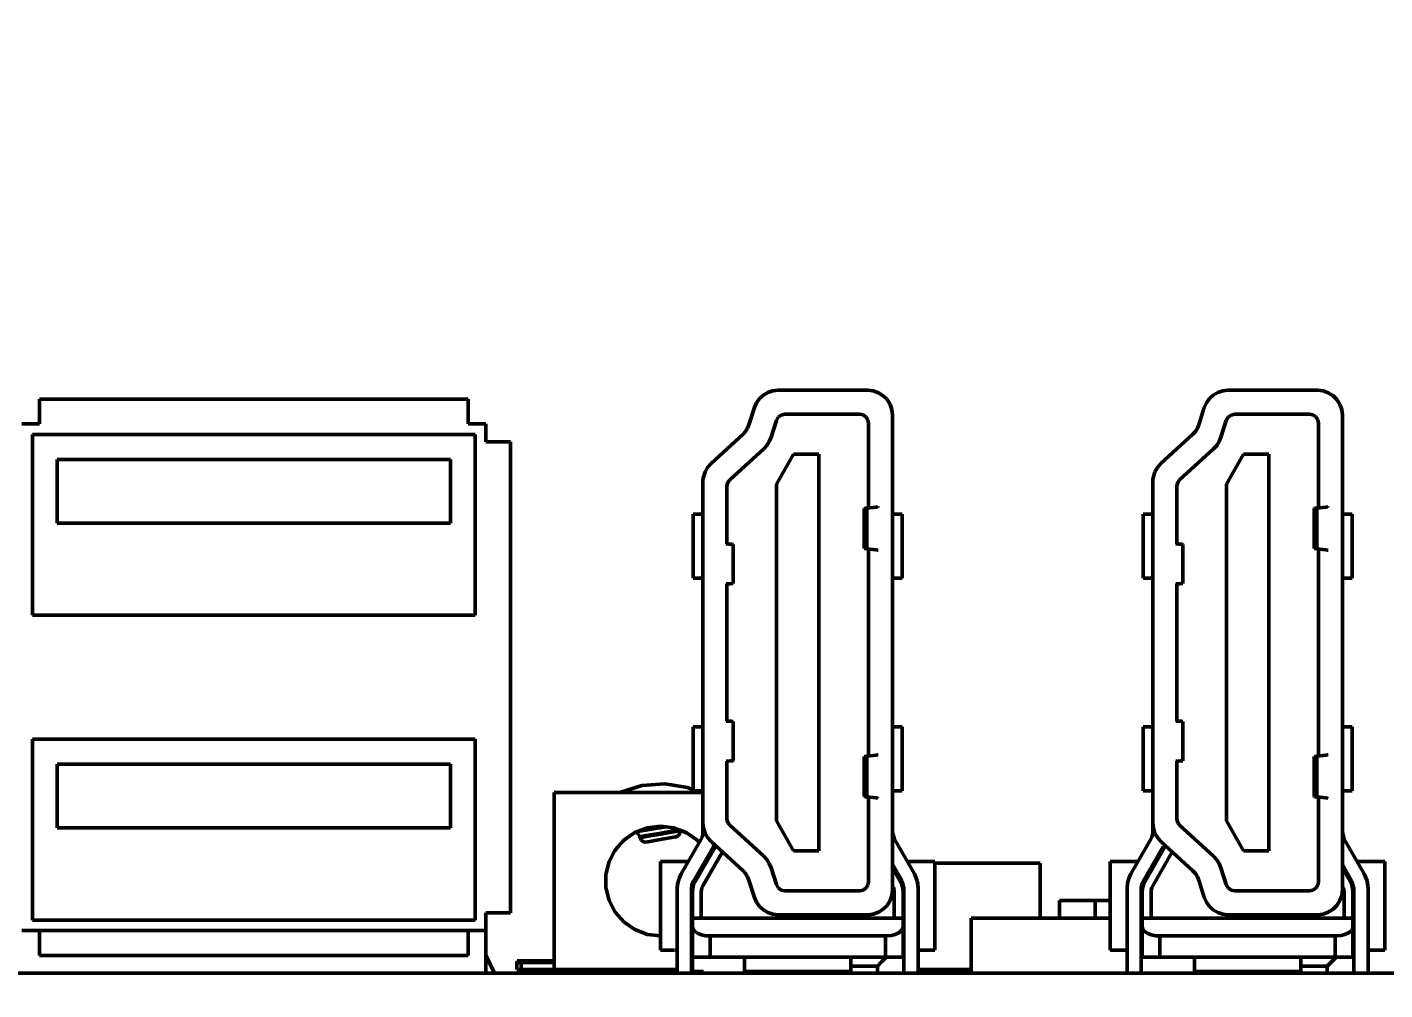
# Model space of a CAD drawing. Header units: millimetres. Extents: x -55 to 2039, y 0 to 512.
# Drawn here: x 1080.6 to 1157.3, y 100.6 to 154.9 of the extents above; entities that cross this region are included whole.
import ezdxf
from ezdxf import colors
from ezdxf.entities.mleader import LeaderData, LeaderLine
from ezdxf.enums import TextEntityAlignment as Align
from ezdxf.math import Vec2, Vec3

# ---------------------------------------------------------------- set-up
doc = ezdxf.new("R2010")
doc.units = ezdxf.units.MM
doc.linetypes.add('Сплошная', pattern=[0])
doc.layers.add('Виды', color=30, linetype='Continuous')
doc.layers.add('текст', color=2, linetype='Continuous', lineweight=30)
doc.styles.add('GOST TYPE B', font='', dxfattribs={"height": 3.5})
doc.styles.add('Поз. GOST TYPE B', font='', dxfattribs={"height": 5})
doc.styles.get('GOST TYPE B').set_extended_font_data('GOST type B')
doc.styles.get('Поз. GOST TYPE B').set_extended_font_data('GOST type B')

# ---------------------------------------------------------------- blocks, each defined once
blk = doc.blocks.new('Вид с →')
at = {"linetype": 'Continuous', "lineweight": 25, "transparency": 16777216}
for q in [(28.03, 4.046), (30.858, 4.046)]:
    blk.add_line((29.444, 2.632), q, dxfattribs=at)
blk.add_circle((32.944, 2.632), 3.5, dxfattribs=at)
blk.add_circle((32.944, 2.632), 3.5, dxfattribs=at)
at = {"linetype": 'Continuous', "lineweight": 50, "transparency": 16777216, "style": 'GOST TYPE B'}
blk.add_attdef('ВИД(_:_)', text='', height=7, dxfattribs=at).set_placement((27.226, 3.5), align=Align.MIDDLE_RIGHT)
blk = doc.blocks.new('_DotSmall')
at = {"color": 0, "linetype": 'ByBlock', "lineweight": 60, "const_width": 0.5}
blk.add_lwpolyline([(-0.0625, 0, 1), (0.0625, 0, 1)], format="xyb", close=True, dxfattribs=at)

msp = doc.modelspace()

# ---------------------------------------------------------------- linework, layer by layer
at = {"lineweight": 50}
for p, q in [((1122.2157, 134.1479), (1122.4703, 134.2961)), ((1122.4703, 134.2961), (1122.7503, 134.3877)), ((1122.7503, 134.3877), (1123.0432, 134.4187)), ((1123.0432, 134.4187), (1128.1035, 134.4187)), ((1128.1035, 134.4187), (1128.415, 134.3836)), ((1128.415, 134.3836), (1128.711, 134.2801)), ((1128.711, 134.2801), (1128.9764, 134.1133)), ((1147.6157, 134.1479), (1147.8703, 134.2961)), ((1147.6157, 134.1479), (1147.8703, 134.2961)), ((1147.8703, 134.2961), (1148.1503, 134.3877)), ((1147.8703, 134.2961), (1148.1503, 134.3877)), ((1148.1503, 134.3877), (1148.4432, 134.4187)), ((1148.1503, 134.3877), (1148.4432, 134.4187)), ((1148.4432, 134.4187), (1153.5035, 134.4187)), ((1148.4432, 134.4187), (1153.5035, 134.4187)), ((1153.5035, 134.4187), (1153.815, 134.3836)), ((1153.5035, 134.4187), (1153.815, 134.3836)), ((1153.815, 134.3836), (1154.111, 134.2801)), ((1153.815, 134.3836), (1154.111, 134.2801)), ((1154.111, 134.2801), (1154.3764, 134.1133)), ((1154.111, 134.2801), (1154.3764, 134.1133)), ((1105.5445, 133.9187), (1081.3445, 133.9187)), ((1081.3445, 133.9187), (1081.3445, 132.5187)), ((1105.5445, 132.5187), (1105.5445, 133.9187)), ((1121.4018, 132.47), (1121.7082, 133.4403)), ((1121.7082, 133.4403), (1121.826, 133.7104)), ((1121.826, 133.7104), (1121.9977, 133.9498)), ((1121.9977, 133.9498), (1122.2157, 134.1479)), ((1128.9764, 134.1133), (1129.1981, 133.8916)), ((1129.1981, 133.8916), (1129.3649, 133.6262)), ((1129.3649, 133.6262), (1129.4684, 133.3303)), ((1146.8018, 132.47), (1147.1082, 133.4403)), ((1147.1082, 133.4403), (1147.226, 133.7104)), ((1147.226, 133.7104), (1147.3977, 133.9498)), ((1147.3977, 133.9498), (1147.6157, 134.1479)), ((1154.3764, 134.1133), (1154.5981, 133.8916)), ((1154.5981, 133.8916), (1154.7649, 133.6262)), ((1154.7649, 133.6262), (1154.8684, 133.3303)), ((1122.6484, 131.7682), (1122.9487, 132.7193)), ((1122.9487, 132.7193), (1123.0521, 132.9012)), ((1123.0521, 132.9012), (1123.2209, 133.0249)), ((1123.2209, 133.0249), (1123.4255, 133.0687)), ((1127.6535, 133.0687), (1123.4255, 133.0687)), ((1127.6535, 133.0687), (1127.8449, 133.0307)), ((1127.8449, 133.0307), (1128.0071, 132.9223)), ((1128.0071, 132.9223), (1128.1155, 132.7601)), ((1128.1155, 132.7601), (1128.1535, 132.5687)), ((1129.4684, 133.3303), (1129.5035, 133.0187)), ((1129.5035, 133.0187), (1129.5035, 106.2187)), ((1148.0484, 131.7682), (1148.3487, 132.7193)), ((1148.3487, 132.7193), (1148.4521, 132.9012)), ((1148.4521, 132.9012), (1148.6209, 133.0249)), ((1148.6209, 133.0249), (1148.8255, 133.0687)), ((1153.0535, 133.0687), (1148.8255, 133.0687)), ((1153.0535, 133.0687), (1153.2449, 133.0307)), ((1153.2449, 133.0307), (1153.4071, 132.9223)), ((1153.4071, 132.9223), (1153.5155, 132.7601)), ((1153.5155, 132.7601), (1153.5535, 132.5687)), ((1154.8684, 133.3303), (1154.9035, 133.0187)), ((1154.9035, 133.0187), (1154.9035, 106.2187)), ((1081.3445, 132.5187), (1080.3445, 132.5187)), ((1080.9445, 121.7187), (1080.9445, 131.9187)), ((1080.9445, 131.9187), (1105.9445, 131.9187)), ((1106.5445, 132.5187), (1105.5445, 132.5187)), ((1105.9445, 131.9187), (1105.9445, 121.7187)), ((1106.5445, 132.5187), (1106.5445, 131.5187)), ((1119.2575, 130.2868), (1121.0684, 131.9468)), ((1121.0684, 131.9468), (1121.2095, 132.1008)), ((1121.2095, 132.1008), (1121.3218, 132.277)), ((1121.3218, 132.277), (1121.4018, 132.47)), ((1128.1535, 127.776), (1128.1535, 132.5687)), ((1144.6575, 130.2868), (1146.4684, 131.9468)), ((1146.4684, 131.9468), (1146.6095, 132.1008)), ((1146.6095, 132.1008), (1146.7218, 132.277)), ((1146.7218, 132.277), (1146.8018, 132.47)), ((1153.5535, 127.776), (1153.5535, 132.5687)), ((1107.9445, 131.5187), (1106.5445, 131.5187)), ((1107.9445, 104.9187), (1107.9445, 131.5187)), ((1120.3157, 129.3576), (1122.2314, 131.1137)), ((1122.2314, 131.1137), (1122.4079, 131.3064)), ((1122.4079, 131.3064), (1122.5483, 131.5268)), ((1122.5483, 131.5268), (1122.6484, 131.7682)), ((1129.5035, 127.4187), (1129.5035, 131.2132)), ((1145.7157, 129.3576), (1147.6314, 131.1137)), ((1147.6314, 131.1137), (1147.8079, 131.3064)), ((1147.8079, 131.3064), (1147.9483, 131.5268)), ((1147.9483, 131.5268), (1148.0484, 131.7682)), ((1154.9035, 127.4187), (1154.9035, 131.2132)), ((1082.3445, 126.9187), (1082.3445, 130.5187)), ((1082.3445, 130.5187), (1104.5445, 130.5187)), ((1104.5445, 130.5187), (1104.5445, 126.9187)), ((1123.9214, 130.8187), (1122.9535, 129.125)), ((1123.9214, 130.8187), (1125.3535, 130.8187)), ((1125.3535, 130.8187), (1125.3535, 108.4187)), ((1149.3214, 130.8187), (1148.3535, 129.125)), ((1149.3214, 130.8187), (1150.7535, 130.8187)), ((1150.7535, 130.8187), (1150.7535, 108.4187)), ((1118.8035, 129.4039), (1118.922, 129.8185)), ((1118.922, 129.8185), (1119.0654, 130.0701)), ((1119.0654, 130.0701), (1119.2575, 130.2868)), ((1144.2035, 129.4039), (1144.322, 129.8185)), ((1144.322, 129.8185), (1144.4654, 130.0701)), ((1144.4654, 130.0701), (1144.6575, 130.2868)), ((1118.8035, 129.2548), (1118.8035, 129.4039)), ((1118.8035, 119.2187), (1118.8035, 129.2548)), ((1120.1535, 128.989), (1120.1725, 129.1254)), ((1120.1535, 128.989), (1120.1535, 125.7455)), ((1120.1725, 129.1254), (1120.2279, 129.2514)), ((1120.2279, 129.2514), (1120.3157, 129.3576)), ((1122.9535, 110.1125), (1122.9535, 129.125)), ((1144.2035, 129.2548), (1144.2035, 129.4039)), ((1144.2035, 119.2187), (1144.2035, 129.2548)), ((1145.5535, 128.989), (1145.5725, 129.1254)), ((1145.5535, 128.989), (1145.5535, 125.7455)), ((1145.5725, 129.1254), (1145.6279, 129.2514)), ((1145.6279, 129.2514), (1145.7157, 129.3576)), ((1148.3535, 110.1125), (1148.3535, 129.125)), ((1118.2535, 123.8187), (1118.2535, 127.4187)), ((1118.8035, 127.4187), (1118.2535, 127.4187)), ((1127.9035, 127.7496), (1127.9366, 127.7573)), ((1127.9035, 127.4083), (1127.9035, 127.7496)), ((1127.9035, 127.4083), (1127.9035, 125.4878)), ((1127.9366, 127.7573), (1128.0572, 127.7663)), ((1128.0572, 127.7663), (1128.5754, 127.8188)), ((1128.0572, 127.7663), (1128.0572, 125.4712)), ((1128.5754, 127.8188), (1128.671, 127.8347)), ((1128.671, 127.8347), (1128.6991, 127.8532)), ((1128.7035, 127.8533), (1128.6991, 127.8532)), ((1128.6991, 127.8532), (1128.7035, 127.8507)), ((1130.0535, 127.4187), (1129.5035, 127.4187)), ((1130.0535, 123.8187), (1130.0535, 127.4187)), ((1143.6535, 123.8187), (1143.6535, 127.4187)), ((1144.2035, 127.4187), (1143.6535, 127.4187)), ((1153.3035, 127.7496), (1153.3366, 127.7573)), ((1153.3035, 127.4083), (1153.3035, 127.7496)), ((1153.3035, 127.4083), (1153.3035, 125.4878)), ((1153.3366, 127.7573), (1153.4572, 127.7663)), ((1153.4572, 127.7663), (1153.9754, 127.8188)), ((1153.4572, 127.7663), (1153.4572, 125.4712)), ((1153.9754, 127.8188), (1154.071, 127.8347)), ((1154.071, 127.8347), (1154.0991, 127.8532)), ((1154.1035, 127.8533), (1154.0991, 127.8532)), ((1154.0991, 127.8532), (1154.1035, 127.8507)), ((1155.4535, 127.4187), (1154.9035, 127.4187)), ((1155.4535, 123.8187), (1155.4535, 127.4187)), ((1104.5445, 126.9187), (1082.3445, 126.9187)), ((1120.276, 125.7408), (1120.1086, 125.7472)), ((1120.4012, 125.7344), (1120.276, 125.7408)), ((1120.4783, 125.728), (1120.4012, 125.7344)), ((1120.5035, 125.7218), (1120.4783, 125.728)), ((1120.5035, 123.5157), (1120.5035, 125.7218)), ((1145.676, 125.7408), (1145.5086, 125.7472)), ((1145.8012, 125.7344), (1145.676, 125.7408)), ((1145.8783, 125.728), (1145.8012, 125.7344)), ((1145.9035, 125.7218), (1145.8783, 125.728)), ((1145.9035, 123.5157), (1145.9035, 125.7218)), ((1127.9366, 125.4802), (1127.9035, 125.4878)), ((1128.0572, 125.4712), (1127.9366, 125.4802)), ((1128.5754, 125.4187), (1128.0572, 125.4712)), ((1128.1535, 113.776), (1128.1535, 125.4614)), ((1128.671, 125.4027), (1128.5754, 125.4187)), ((1128.7035, 125.3868), (1128.671, 125.4027)), ((1153.3366, 125.4802), (1153.3035, 125.4878)), ((1153.4572, 125.4712), (1153.3366, 125.4802)), ((1153.9754, 125.4187), (1153.4572, 125.4712)), ((1153.5535, 113.776), (1153.5535, 125.4614)), ((1154.071, 125.4027), (1153.9754, 125.4187)), ((1154.1035, 125.3868), (1154.071, 125.4027)), ((1118.2535, 123.8187), (1118.8035, 123.8187)), ((1120.1086, 123.4903), (1120.3331, 123.4993)), ((1120.1535, 123.4921), (1120.1535, 115.7455)), ((1120.3331, 123.4993), (1120.4342, 123.5053)), ((1120.4342, 123.5053), (1120.4932, 123.5117)), ((1120.4932, 123.5117), (1120.5035, 123.5157)), ((1120.5035, 123.5157), (1120.4997, 123.5181)), ((1129.5035, 116.6159), (1129.5035, 123.8187)), ((1129.5035, 123.8187), (1130.0535, 123.8187)), ((1143.6535, 123.8187), (1144.2035, 123.8187)), ((1145.5086, 123.4903), (1145.7331, 123.4993)), ((1145.5535, 123.4921), (1145.5535, 115.7455)), ((1145.7331, 123.4993), (1145.8342, 123.5053)), ((1145.8342, 123.5053), (1145.8932, 123.5117)), ((1145.8932, 123.5117), (1145.9035, 123.5157)), ((1145.9035, 123.5157), (1145.8997, 123.5181)), ((1154.9035, 116.6159), (1154.9035, 123.8187)), ((1154.9035, 123.8187), (1155.4535, 123.8187)), ((1105.9445, 121.7187), (1080.9445, 121.7187)), ((1118.8035, 119.2187), (1118.8035, 119.0187)), ((1118.8035, 119.0187), (1118.8035, 118.8723)), ((1118.8035, 118.8723), (1118.8035, 118.8187)), ((1144.2035, 119.2187), (1144.2035, 119.0187)), ((1144.2035, 119.0187), (1144.2035, 118.8723)), ((1144.2035, 118.8723), (1144.2035, 118.8187)), ((1118.8035, 118.8187), (1118.8035, 118.7651)), ((1118.8035, 118.7651), (1118.8035, 118.6187)), ((1118.8035, 118.6187), (1118.8035, 118.4187)), ((1118.8035, 109.9827), (1118.8035, 118.4187)), ((1144.2035, 118.8187), (1144.2035, 118.7651)), ((1144.2035, 118.7651), (1144.2035, 118.6187)), ((1144.2035, 118.6187), (1144.2035, 118.4187)), ((1144.2035, 109.9827), (1144.2035, 118.4187)), ((1129.5035, 116.4502), (1129.5035, 116.6159)), ((1129.5035, 116.6159), (1129.5035, 116.6159)), ((1154.9035, 116.4502), (1154.9035, 116.6159)), ((1154.9035, 116.6159), (1154.9035, 116.6159)), ((1129.5035, 116.2573), (1129.5035, 116.4502)), ((1129.5035, 116.0502), (1129.5035, 116.2573)), ((1129.5035, 115.4187), (1129.5035, 116.0502)), ((1129.5035, 116.0502), (1129.5035, 116.0502)), ((1154.9035, 116.2573), (1154.9035, 116.4502)), ((1154.9035, 116.0502), (1154.9035, 116.2573)), ((1154.9035, 115.4187), (1154.9035, 116.0502)), ((1154.9035, 116.0502), (1154.9035, 116.0502)), ((1118.2535, 111.8187), (1118.2535, 115.4187)), ((1118.8035, 115.4187), (1118.2535, 115.4187)), ((1120.276, 115.7408), (1120.1086, 115.7472)), ((1120.4012, 115.7344), (1120.276, 115.7408)), ((1120.4783, 115.728), (1120.4012, 115.7344)), ((1120.5035, 115.7218), (1120.4783, 115.728)), ((1120.4787, 115.7156), (1120.5035, 115.7218)), ((1120.5035, 113.5157), (1120.5035, 115.7218)), ((1130.0535, 115.4187), (1129.5035, 115.4187)), ((1130.0535, 111.8187), (1130.0535, 115.4187)), ((1143.6535, 111.8187), (1143.6535, 115.4187)), ((1144.2035, 115.4187), (1143.6535, 115.4187)), ((1145.676, 115.7408), (1145.5086, 115.7472)), ((1145.8012, 115.7344), (1145.676, 115.7408)), ((1145.8783, 115.728), (1145.8012, 115.7344)), ((1145.9035, 115.7218), (1145.8783, 115.728)), ((1145.8787, 115.7156), (1145.9035, 115.7218)), ((1145.9035, 113.5157), (1145.9035, 115.7218)), ((1155.4535, 115.4187), (1154.9035, 115.4187)), ((1155.4535, 111.8187), (1155.4535, 115.4187)), ((1080.9445, 104.5187), (1080.9445, 114.7187)), ((1080.9445, 114.7187), (1105.9445, 114.7187)), ((1105.9445, 114.7187), (1105.9445, 104.5187)), ((1120.1086, 113.4903), (1120.3331, 113.4993)), ((1120.1535, 113.4921), (1120.1535, 110.2485)), ((1120.3331, 113.4993), (1120.4342, 113.5053)), ((1120.4342, 113.5053), (1120.4932, 113.5117)), ((1120.4997, 113.5181), (1120.4533, 113.5245)), ((1120.4932, 113.5117), (1120.5035, 113.5157)), ((1120.5035, 113.5157), (1120.4997, 113.5181)), ((1127.9035, 113.7496), (1127.9366, 113.7573)), ((1127.9035, 113.4083), (1127.9035, 113.7496)), ((1127.9366, 113.7573), (1128.0572, 113.7663)), ((1128.0572, 113.7663), (1128.5754, 113.8188)), ((1128.0572, 113.7663), (1128.0572, 111.4712)), ((1128.5754, 113.8188), (1128.671, 113.8347)), ((1128.671, 113.8347), (1128.7035, 113.8507)), ((1145.5086, 113.4903), (1145.7331, 113.4993)), ((1145.5535, 113.4921), (1145.5535, 110.2485)), ((1145.7331, 113.4993), (1145.8342, 113.5053)), ((1145.8342, 113.5053), (1145.8932, 113.5117)), ((1145.8997, 113.5181), (1145.8533, 113.5245)), ((1145.8932, 113.5117), (1145.9035, 113.5157)), ((1145.9035, 113.5157), (1145.8997, 113.5181)), ((1153.3035, 113.7496), (1153.3366, 113.7573)), ((1153.3035, 113.4083), (1153.3035, 113.7496)), ((1153.3366, 113.7573), (1153.4572, 113.7663)), ((1153.4572, 113.7663), (1153.9754, 113.8188)), ((1153.4572, 113.7663), (1153.4572, 111.4712)), ((1153.9754, 113.8188), (1154.071, 113.8347)), ((1154.071, 113.8347), (1154.1035, 113.8507)), ((1082.3445, 113.3187), (1082.3445, 109.7187)), ((1104.5445, 113.3187), (1082.3445, 113.3187)), ((1104.5445, 109.7187), (1104.5445, 113.3187)), ((1127.9035, 113.4083), (1127.9035, 111.4878)), ((1153.3035, 113.4083), (1153.3035, 111.4878)), ((1114.1132, 111.7187), (1115.3526, 112.1172)), ((1115.3526, 112.1172), (1116.651, 112.2132)), ((1116.651, 112.2132), (1117.9355, 112.0014)), ((1117.9355, 112.0014), (1118.2535, 111.8666)), ((1110.4045, 101.7187), (1110.4045, 111.7187)), ((1110.4045, 111.7187), (1118.8035, 111.7187)), ((1118.2535, 111.8187), (1118.8035, 111.8187)), ((1118.3666, 111.8187), (1118.6026, 111.7187)), ((1127.9366, 111.4802), (1127.9035, 111.4878)), ((1128.0572, 111.4712), (1127.9366, 111.4802)), ((1128.5754, 111.4187), (1128.0572, 111.4712)), ((1128.1535, 106.6687), (1128.1535, 111.4614)), ((1128.671, 111.4027), (1128.5754, 111.4187)), ((1128.7035, 111.3868), (1128.671, 111.4027)), ((1129.5035, 109.4731), (1129.5035, 111.8187)), ((1129.5035, 111.8187), (1130.0535, 111.8187)), ((1143.6535, 111.8187), (1144.2035, 111.8187)), ((1153.3366, 111.4802), (1153.3035, 111.4878)), ((1153.4572, 111.4712), (1153.3366, 111.4802)), ((1153.9754, 111.4187), (1153.4572, 111.4712)), ((1153.5535, 106.6687), (1153.5535, 111.4614)), ((1154.071, 111.4027), (1153.9754, 111.4187)), ((1154.1035, 111.3868), (1154.071, 111.4027)), ((1154.9035, 109.4731), (1154.9035, 111.8187)), ((1154.9035, 111.8187), (1155.4535, 111.8187)), ((1082.3445, 109.7187), (1104.5445, 109.7187)), ((1115.6627, 109.7287), (1114.9639, 109.4636)), ((1116.3265, 109.7133), (1115.0262, 109.4873)), ((1116.4045, 109.8187), (1115.6627, 109.7287)), ((1116.3265, 109.7133), (1116.384, 109.7233)), ((1116.7157, 109.781), (1116.384, 109.7233)), ((1117.1464, 109.7287), (1116.4045, 109.8187)), ((1117.8452, 109.4636), (1117.1464, 109.7287)), ((1118.8035, 109.4731), (1118.8035, 109.9827)), ((1118.8335, 109.6947), (1118.8035, 109.9827)), ((1118.922, 109.4189), (1118.8335, 109.6947)), ((1120.1725, 110.1121), (1120.1535, 110.2485)), ((1120.2279, 109.986), (1120.1725, 110.1121)), ((1120.3157, 109.8799), (1120.2279, 109.986)), ((1122.231, 108.1241), (1120.3157, 109.8799)), ((1122.9535, 110.1125), (1123.9214, 108.4187)), ((1144.2035, 109.4731), (1144.2035, 109.9827)), ((1144.2335, 109.6947), (1144.2035, 109.9827)), ((1144.322, 109.4189), (1144.2335, 109.6947)), ((1145.5725, 110.1121), (1145.5535, 110.2485)), ((1145.6279, 109.986), (1145.5725, 110.1121)), ((1145.7157, 109.8799), (1145.6279, 109.986)), ((1147.631, 108.1241), (1145.7157, 109.8799)), ((1148.3535, 110.1125), (1149.3214, 108.4187)), ((1114.3489, 109.0391), (1113.8533, 108.4797)), ((1114.3101, 108.9954), (1114.6242, 109.2292)), ((1114.9639, 109.4636), (1114.3489, 109.0391)), ((1114.9197, 109.4331), (1114.9746, 109.4561)), ((1114.9554, 109.4578), (1115.0449, 109.4497)), ((1115.0449, 109.4497), (1115.1719, 109.3604)), ((1115.0661, 109.4942), (1115.0661, 109.4942)), ((1115.1719, 109.3604), (1115.2373, 109.2195)), ((1115.4017, 109.2481), (1115.2373, 109.2195)), ((1115.2373, 109.2195), (1115.2469, 109.1639)), ((1115.2469, 109.1639), (1115.5122, 109.21)), ((1115.3122, 109.023), (1115.2469, 109.1639)), ((1115.4392, 108.9336), (1115.3122, 109.023)), ((1115.3472, 109.5431), (1115.3472, 109.5431)), ((1115.592, 109.2811), (1115.4017, 109.2481)), ((1115.5938, 108.9197), (1115.4392, 108.9336)), ((1115.5122, 109.21), (1115.9318, 109.2829)), ((1115.8447, 109.3251), (1115.592, 109.2811)), ((1115.9858, 108.9878), (1115.5938, 108.9197)), ((1116.3275, 109.409), (1115.8447, 109.3251)), ((1115.9318, 109.2829), (1116.4226, 109.3683)), ((1116.2845, 109.0397), (1115.9858, 108.9878)), ((1116.6037, 109.0952), (1116.2845, 109.0397)), ((1116.8184, 109.4943), (1116.3275, 109.409)), ((1116.4226, 109.3683), (1116.9055, 109.4522)), ((1117.038, 109.1707), (1116.6037, 109.0952)), ((1117.238, 109.5672), (1116.8184, 109.4943)), ((1116.9055, 109.4522), (1117.1582, 109.4961)), ((1117.2687, 109.2108), (1117.038, 109.1707)), ((1117.1582, 109.4961), (1117.3484, 109.5292)), ((1117.4671, 109.607), (1117.238, 109.5672)), ((1117.4096, 109.2761), (1117.2687, 109.2108)), ((1117.3484, 109.5292), (1117.5128, 109.5577)), ((1117.499, 109.4031), (1117.4096, 109.2761)), ((1117.5128, 109.5577), (1117.499, 109.4031)), ((1117.5436, 109.4574), (1117.504, 109.4591)), ((1117.5041, 109.46), (1117.5436, 109.4574)), ((1117.5128, 109.5577), (1117.5069, 109.5919)), ((1117.5075, 109.5885), (1117.9031, 109.4237)), ((1117.5679, 107.1185), (1118.6963, 109.0731)), ((1118.4602, 109.0391), (1117.8452, 109.4636)), ((1118.4139, 109.0711), (1118.4967, 108.998)), ((1118.5913, 108.8912), (1118.4602, 109.0391)), ((1118.6963, 109.0731), (1118.7553, 109.1995)), ((1118.7553, 109.1995), (1118.7914, 109.3342)), ((1118.7914, 109.3342), (1118.8035, 109.4731)), ((1119.0654, 109.1674), (1118.922, 109.4189)), ((1119.2575, 108.9507), (1119.0654, 109.1674)), ((1119.2575, 108.9507), (1121.0684, 107.2907)), ((1129.5035, 109.4731), (1129.6107, 109.0731)), ((1129.6107, 109.0731), (1130.7392, 107.1185)), ((1142.9679, 107.1185), (1144.0963, 109.0731)), ((1144.0963, 109.0731), (1144.1553, 109.1995)), ((1144.1553, 109.1995), (1144.1914, 109.3342)), ((1144.1914, 109.3342), (1144.2035, 109.4731)), ((1144.4654, 109.1674), (1144.322, 109.4189)), ((1144.6575, 108.9507), (1144.4654, 109.1674)), ((1144.6575, 108.9507), (1146.4684, 107.2907)), ((1154.9035, 109.4731), (1155.0107, 109.0731)), ((1155.0107, 109.0731), (1156.1392, 107.1185)), ((1113.8533, 108.4797), (1113.506, 107.818)), ((1113.8239, 108.4238), (1114.0712, 108.7258)), ((1119.3892, 108.6731), (1118.2607, 106.7185)), ((1118.3643, 106.698), (1119.5239, 108.7065)), ((1118.7973, 106.448), (1119.9014, 108.3604)), ((1119.4404, 108.783), (1119.3892, 108.6731)), ((1122.4076, 107.9315), (1122.231, 108.1241)), ((1125.3535, 108.4187), (1123.9214, 108.4187)), ((1144.7892, 108.6731), (1143.6607, 106.7185)), ((1143.7643, 106.698), (1144.9239, 108.7065)), ((1144.1973, 106.448), (1145.3014, 108.3604)), ((1147.8076, 107.9315), (1147.631, 108.1241)), ((1150.7535, 108.4187), (1149.3214, 108.4187)), ((1113.506, 107.818), (1113.3271, 107.0924)), ((1113.5145, 107.8342), (1113.5002, 107.7945)), ((1116.4035, 107.8187), (1116.4035, 107.7894)), ((1116.4035, 107.8187), (1117.2303, 107.8187)), ((1116.4035, 107.7894), (1116.4035, 107.7041)), ((1116.4035, 107.7041), (1116.4035, 107.5714)), ((1116.4035, 107.5714), (1116.4035, 107.4041)), ((1116.4035, 107.4041), (1116.4035, 107.2187)), ((1117.3035, 107.8187), (1117.2303, 107.8187)), ((1117.4035, 107.8187), (1117.3035, 107.8187)), ((1117.4035, 107.8187), (1117.8035, 107.8187)), ((1117.8035, 107.8187), (1117.9839, 107.8391)), ((1122.5481, 107.7111), (1122.4076, 107.9315)), ((1122.6482, 107.4697), (1122.5481, 107.7111)), ((1122.9487, 106.5182), (1122.6482, 107.4697)), ((1130.0463, 106.7185), (1129.5035, 107.6587)), ((1129.9427, 106.698), (1129.5035, 107.4587)), ((1130.3232, 107.8391), (1130.5035, 107.8187)), ((1130.5035, 107.8187), (1131.1035, 107.8187)), ((1131.1035, 107.8187), (1131.9035, 107.8187)), ((1131.9035, 107.7894), (1131.9035, 107.8187)), ((1131.9035, 107.7041), (1131.9035, 107.7894)), ((1131.9035, 107.7187), (1137.8445, 107.7187)), ((1131.9035, 107.5714), (1131.9035, 107.7041)), ((1131.9035, 107.4041), (1131.9035, 107.5714)), ((1131.9035, 107.2187), (1131.9035, 107.4041)), ((1137.8445, 104.6187), (1137.8445, 107.7187)), ((1141.8035, 107.8187), (1141.8035, 107.7894)), ((1141.8035, 107.8187), (1142.6303, 107.8187)), ((1141.8035, 107.7894), (1141.8035, 107.7041)), ((1141.8035, 107.7041), (1141.8035, 107.5714)), ((1141.8035, 107.5714), (1141.8035, 107.4041)), ((1141.8035, 107.4041), (1141.8035, 107.2187)), ((1142.7035, 107.8187), (1142.6303, 107.8187)), ((1142.8035, 107.8187), (1142.7035, 107.8187)), ((1142.8035, 107.8187), (1143.2035, 107.8187)), ((1143.2035, 107.8187), (1143.3839, 107.8391)), ((1147.9481, 107.7111), (1147.8076, 107.9315)), ((1148.0482, 107.4697), (1147.9481, 107.7111)), ((1148.3487, 106.5182), (1148.0482, 107.4697)), ((1155.4463, 106.7185), (1154.9035, 107.6587)), ((1155.3427, 106.698), (1154.9035, 107.4587)), ((1155.7232, 107.8391), (1155.9035, 107.8187)), ((1155.9035, 107.8187), (1156.5035, 107.8187)), ((1156.5035, 107.8187), (1157.3035, 107.8187)), ((1157.3035, 107.7894), (1157.3035, 107.8187)), ((1157.3035, 107.7041), (1157.3035, 107.7894)), ((1157.3035, 107.5714), (1157.3035, 107.7041)), ((1157.3035, 107.4041), (1157.3035, 107.5714)), ((1157.3035, 107.2187), (1157.3035, 107.4041)), ((1113.3271, 107.0924), (1113.3271, 106.3451)), ((1116.4035, 103.4187), (1116.4035, 107.2187)), ((1117.3535, 106.3185), (1117.3778, 106.5964)), ((1117.3535, 106.3185), (1117.374, 106.5737)), ((1117.374, 106.5737), (1117.3769, 106.5854)), ((1117.3778, 106.5964), (1117.45, 106.8658)), ((1117.398, 106.6716), (1117.4349, 106.8224)), ((1117.4349, 106.8224), (1117.4444, 106.8447)), ((1117.45, 106.8658), (1117.5679, 107.1185)), ((1117.4856, 106.9421), (1117.5347, 107.0582)), ((1117.5679, 107.1185), (1117.5347, 107.0582)), ((1117.5347, 107.0582), (1117.5387, 107.0559)), ((1117.5679, 107.1185), (1117.5679, 107.1185)), ((1118.2018, 106.5922), (1118.1657, 106.4575)), ((1118.2137, 106.6179), (1118.1966, 106.573)), ((1118.2607, 106.7185), (1118.2018, 106.5922)), ((1118.2759, 106.5084), (1118.3643, 106.698)), ((1121.2095, 107.1366), (1121.0684, 107.2907)), ((1121.3218, 106.9604), (1121.2095, 107.1366)), ((1121.4018, 106.7674), (1121.3218, 106.9604)), ((1121.7082, 105.7972), (1121.4018, 106.7674)), ((1128.1535, 106.6687), (1128.1155, 106.4774)), ((1129.9427, 106.698), (1130.0311, 106.5084)), ((1130.0463, 106.7185), (1130.0463, 106.7185)), ((1130.1535, 106.3185), (1130.0463, 106.7185)), ((1130.7392, 107.1185), (1130.899, 106.7327)), ((1130.7723, 107.0582), (1130.7392, 107.1185)), ((1130.7657, 107.0544), (1130.7723, 107.0582)), ((1130.7723, 107.0582), (1130.8721, 106.8224)), ((1130.8721, 106.8224), (1130.887, 106.7616)), ((1130.899, 106.7327), (1130.9535, 106.3185)), ((1130.9047, 106.6895), (1130.933, 106.5737)), ((1130.933, 106.5737), (1130.9535, 106.3185)), ((1131.9035, 107.2187), (1131.9035, 103.4187)), ((1141.8035, 103.4187), (1141.8035, 107.2187)), ((1142.7535, 106.3185), (1142.7778, 106.5964)), ((1142.7535, 106.3185), (1142.774, 106.5737)), ((1142.774, 106.5737), (1142.7769, 106.5854)), ((1142.7778, 106.5964), (1142.85, 106.8658)), ((1142.798, 106.6716), (1142.8349, 106.8224)), ((1142.8349, 106.8224), (1142.8444, 106.8447)), ((1142.85, 106.8658), (1142.9679, 107.1185)), ((1142.8856, 106.9421), (1142.9347, 107.0582)), ((1142.9679, 107.1185), (1142.9347, 107.0582)), ((1142.9347, 107.0582), (1142.9387, 107.0559)), ((1142.9679, 107.1185), (1142.9679, 107.1185)), ((1143.6018, 106.5922), (1143.5657, 106.4575)), ((1143.6137, 106.6179), (1143.5966, 106.573)), ((1143.6607, 106.7185), (1143.6018, 106.5922)), ((1143.6759, 106.5084), (1143.7643, 106.698)), ((1146.6095, 107.1366), (1146.4684, 107.2907)), ((1146.7218, 106.9604), (1146.6095, 107.1366)), ((1146.8018, 106.7674), (1146.7218, 106.9604)), ((1147.1082, 105.7972), (1146.8018, 106.7674)), ((1153.5535, 106.6687), (1153.5155, 106.4774)), ((1155.3427, 106.698), (1155.4311, 106.5084)), ((1155.4463, 106.7185), (1155.4463, 106.7185)), ((1155.5535, 106.3185), (1155.4463, 106.7185)), ((1156.1392, 107.1185), (1156.299, 106.7327)), ((1156.1723, 107.0582), (1156.1392, 107.1185)), ((1156.1657, 107.0544), (1156.1723, 107.0582)), ((1156.1723, 107.0582), (1156.2721, 106.8224)), ((1156.2721, 106.8224), (1156.287, 106.7616)), ((1156.299, 106.7327), (1156.3535, 106.3185)), ((1156.3047, 106.6895), (1156.333, 106.5737)), ((1156.333, 106.5737), (1156.3535, 106.3185)), ((1157.3035, 107.2187), (1157.3035, 103.4187)), ((1113.3271, 106.3451), (1113.506, 105.6195)), ((1117.3535, 101.6187), (1117.3535, 106.3185)), ((1118.1657, 106.4575), (1118.1535, 106.3185)), ((1118.1535, 106.3185), (1118.1535, 101.6187)), ((1118.1535, 106.3185), (1118.1535, 106.3185)), ((1118.1738, 106.4877), (1118.1648, 106.4472)), ((1118.2035, 106.098), (1118.2217, 106.3063)), ((1118.2035, 104.6187), (1118.2035, 106.098)), ((1118.2217, 106.3063), (1118.2759, 106.5084)), ((1118.7035, 106.098), (1118.7142, 106.2195)), ((1118.7035, 106.098), (1118.7035, 104.6187)), ((1118.7142, 106.2195), (1118.7457, 106.3374)), ((1118.7457, 106.3374), (1118.7973, 106.448)), ((1121.826, 105.5271), (1121.7082, 105.7972)), ((1123.0521, 106.3362), (1122.9487, 106.5182)), ((1123.2209, 106.2125), (1123.0521, 106.3362)), ((1123.4255, 106.1687), (1123.2209, 106.2125)), ((1123.4255, 106.1687), (1127.6535, 106.1687)), ((1127.8449, 106.2068), (1127.6535, 106.1687)), ((1128.0071, 106.3152), (1127.8449, 106.2068)), ((1128.1155, 106.4774), (1128.0071, 106.3152)), ((1129.4684, 105.9072), (1129.3649, 105.6113)), ((1129.5035, 106.2187), (1129.4684, 105.9072)), ((1129.5035, 106.4587), (1129.5097, 106.448)), ((1129.5097, 106.448), (1129.5613, 106.3374)), ((1129.5613, 106.3374), (1129.5929, 106.2195)), ((1129.5929, 106.2195), (1129.6035, 106.098)), ((1129.6035, 104.6187), (1129.6035, 106.098)), ((1130.0311, 106.5084), (1130.0853, 106.3063)), ((1130.0312, 106.5084), (1130.0312, 106.5084)), ((1130.0853, 106.3063), (1130.1035, 106.098)), ((1130.0853, 106.3063), (1130.0853, 106.3063)), ((1130.1035, 106.098), (1130.1035, 106.098)), ((1130.1035, 106.098), (1130.1035, 104.6187)), ((1130.1535, 106.3185), (1130.1535, 103.5005)), ((1130.9535, 103.5005), (1130.9535, 106.3185)), ((1142.7535, 101.6187), (1142.7535, 106.3185)), ((1143.5657, 106.4575), (1143.5535, 106.3185)), ((1143.5535, 106.3185), (1143.5535, 101.6187)), ((1143.5535, 106.3185), (1143.5535, 106.3185)), ((1143.5738, 106.4877), (1143.5648, 106.4472)), ((1143.6035, 106.098), (1143.6217, 106.3063)), ((1143.6035, 104.6187), (1143.6035, 106.098)), ((1143.6217, 106.3063), (1143.6759, 106.5084)), ((1144.1035, 106.098), (1144.1142, 106.2195)), ((1144.1035, 106.098), (1144.1035, 104.6187)), ((1144.1142, 106.2195), (1144.1457, 106.3374)), ((1144.1457, 106.3374), (1144.1973, 106.448)), ((1147.226, 105.5271), (1147.1082, 105.7972)), ((1148.4521, 106.3362), (1148.3487, 106.5182)), ((1148.6209, 106.2125), (1148.4521, 106.3362)), ((1148.8255, 106.1687), (1148.6209, 106.2125)), ((1148.8255, 106.1687), (1153.0535, 106.1687)), ((1153.2449, 106.2068), (1153.0535, 106.1687)), ((1153.4071, 106.3152), (1153.2449, 106.2068)), ((1153.5155, 106.4774), (1153.4071, 106.3152)), ((1154.8684, 105.9072), (1154.7649, 105.6113)), ((1154.9035, 106.2187), (1154.8684, 105.9072)), ((1154.9035, 106.4587), (1154.9097, 106.448)), ((1154.9097, 106.448), (1154.9613, 106.3374)), ((1154.9613, 106.3374), (1154.9929, 106.2195)), ((1154.9929, 106.2195), (1155.0035, 106.098)), ((1155.0035, 104.6187), (1155.0035, 106.098)), ((1155.4311, 106.5084), (1155.4853, 106.3063)), ((1155.4312, 106.5084), (1155.4312, 106.5084)), ((1155.4853, 106.3063), (1155.5035, 106.098)), ((1155.4853, 106.3063), (1155.4853, 106.3063)), ((1155.5035, 106.098), (1155.5035, 106.098)), ((1155.5035, 106.098), (1155.5035, 104.6187)), ((1155.5535, 106.3185), (1155.5535, 103.5005)), ((1156.3535, 103.5005), (1156.3535, 106.3185)), ((1113.506, 105.6195), (1113.8533, 104.9577)), ((1121.9977, 105.2877), (1121.826, 105.5271)), ((1122.2157, 105.0895), (1121.9977, 105.2877)), ((1122.4703, 104.9413), (1122.2157, 105.0895)), ((1128.9764, 105.1242), (1128.711, 104.9574)), ((1129.1981, 105.3458), (1128.9764, 105.1242)), ((1129.3649, 105.6113), (1129.1981, 105.3458)), ((1138.9401, 105.6187), (1138.9903, 105.6187)), ((1138.9401, 104.6187), (1138.9401, 105.6187)), ((1138.9903, 105.6187), (1139.1382, 105.6187)), ((1139.1382, 105.6187), (1139.3765, 105.6187)), ((1139.3765, 105.6187), (1139.6932, 105.6187)), ((1139.6932, 105.6187), (1140.0724, 105.6187)), ((1140.0724, 105.6187), (1140.4951, 105.6187)), ((1140.4951, 105.6187), (1140.9401, 105.6187)), ((1141.8035, 105.6187), (1140.9401, 105.6187)), ((1140.9401, 104.6187), (1140.9401, 105.6187)), ((1147.3977, 105.2877), (1147.226, 105.5271)), ((1147.6157, 105.0895), (1147.3977, 105.2877)), ((1147.8703, 104.9413), (1147.6157, 105.0895)), ((1154.3764, 105.1242), (1154.111, 104.9574)), ((1154.5981, 105.3458), (1154.3764, 105.1242)), ((1154.7649, 105.6113), (1154.5981, 105.3458)), ((1105.9445, 104.5187), (1080.9445, 104.5187)), ((1106.5445, 104.9187), (1106.5445, 103.9187)), ((1106.5445, 104.9187), (1107.9445, 104.9187)), ((1113.8533, 104.9577), (1114.3489, 104.3984)), ((1114.3489, 104.3984), (1114.9639, 103.9738)), ((1130.1035, 104.6187), (1118.2035, 104.6187)), ((1118.2035, 104.6187), (1118.2035, 104.1187)), ((1122.7503, 104.8497), (1122.4703, 104.9413)), ((1123.0432, 104.8187), (1122.7503, 104.8497)), ((1123.0432, 104.8187), (1128.1035, 104.8187)), ((1128.415, 104.8538), (1128.1035, 104.8187)), ((1128.711, 104.9574), (1128.415, 104.8538)), ((1130.1035, 104.6187), (1130.1035, 104.6187)), ((1130.1035, 104.1187), (1130.1035, 104.6187)), ((1130.1035, 104.6187), (1130.1035, 104.1187)), ((1133.9399, 104.6187), (1141.8035, 104.6187)), ((1133.9399, 101.5187), (1133.9399, 104.6187)), ((1155.5035, 104.6187), (1143.6035, 104.6187)), ((1143.6035, 104.6187), (1143.6035, 104.1187)), ((1148.1503, 104.8497), (1147.8703, 104.9413)), ((1148.4432, 104.8187), (1148.1503, 104.8497)), ((1148.4432, 104.8187), (1153.5035, 104.8187)), ((1153.815, 104.8538), (1153.5035, 104.8187)), ((1154.111, 104.9574), (1153.815, 104.8538)), ((1155.5035, 104.6187), (1155.5035, 104.6187)), ((1155.5035, 104.1187), (1155.5035, 104.6187)), ((1155.5035, 104.6187), (1155.5035, 104.1187)), ((1081.3445, 103.9187), (1080.3445, 103.9187)), ((1081.3445, 103.9187), (1105.5445, 103.9187)), ((1081.3445, 103.9187), (1081.3445, 102.5187)), ((1106.5445, 103.9187), (1105.5445, 103.9187)), ((1105.5445, 102.5187), (1105.5445, 103.9187)), ((1106.5445, 103.9187), (1106.5445, 101.5187)), ((1114.9639, 103.9738), (1115.6627, 103.7088)), ((1115.6627, 103.7088), (1116.4035, 103.6189)), ((1118.2035, 104.1187), (1118.2638, 103.9477)), ((1118.2035, 102.4187), (1118.2035, 104.1187)), ((1118.2638, 103.9477), (1118.368, 103.844)), ((1118.368, 103.844), (1118.5279, 103.7501)), ((1118.5279, 103.7501), (1118.7289, 103.6786)), ((1118.7289, 103.6786), (1118.9588, 103.6339)), ((1118.9588, 103.6339), (1119.2035, 103.6187)), ((1119.2035, 103.6187), (1129.1035, 103.6187)), ((1119.2035, 103.6187), (1119.2035, 102.4187)), ((1129.1035, 103.6187), (1129.4455, 103.6489)), ((1129.1035, 102.4187), (1129.1035, 103.6187)), ((1129.4455, 103.6489), (1129.653, 103.701)), ((1129.653, 103.701), (1129.8939, 103.8124)), ((1129.8939, 103.8124), (1130.0497, 103.9569)), ((1130.0497, 103.9569), (1130.1035, 104.1187)), ((1130.1035, 104.1187), (1130.1035, 102.4187)), ((1130.1535, 103.5005), (1130.1535, 103.318)), ((1130.9535, 103.318), (1130.9535, 103.5005)), ((1143.6035, 104.1187), (1143.6638, 103.9477)), ((1143.6035, 102.4187), (1143.6035, 104.1187)), ((1143.6638, 103.9477), (1143.768, 103.844)), ((1143.768, 103.844), (1143.9279, 103.7501)), ((1143.9279, 103.7501), (1144.1289, 103.6786)), ((1144.1289, 103.6786), (1144.3588, 103.6339)), ((1144.3588, 103.6339), (1144.6035, 103.6187)), ((1144.6035, 103.6187), (1154.5035, 103.6187)), ((1144.6035, 103.6187), (1144.6035, 102.4187)), ((1154.5035, 103.6187), (1154.8455, 103.6489)), ((1154.5035, 102.4187), (1154.5035, 103.6187)), ((1154.8455, 103.6489), (1155.053, 103.701)), ((1155.053, 103.701), (1155.2939, 103.8124)), ((1155.2939, 103.8124), (1155.4497, 103.9569)), ((1155.4497, 103.9569), (1155.5035, 104.1187)), ((1155.5035, 104.1187), (1155.5035, 102.4187)), ((1155.5535, 103.5005), (1155.5535, 103.318)), ((1156.3535, 103.318), (1156.3535, 103.5005)), ((1116.4035, 103.4187), (1116.4035, 103.2333)), ((1116.4035, 103.2333), (1116.4035, 103.0661)), ((1116.4035, 103.0661), (1116.4035, 102.9333)), ((1116.4035, 102.9333), (1116.4035, 102.8481)), ((1116.4035, 102.8481), (1116.4035, 102.8187)), ((1117.2035, 102.8187), (1116.4035, 102.8187)), ((1117.2303, 102.8187), (1117.3035, 102.8187)), ((1117.3035, 102.8187), (1117.3535, 102.8187)), ((1118.1535, 102.8187), (1118.2035, 102.8187)), ((1130.1035, 102.8187), (1130.1535, 102.8187)), ((1130.1535, 103.318), (1130.1535, 103.1523)), ((1130.1535, 103.1523), (1130.1535, 103.0127)), ((1130.1535, 103.0127), (1130.1535, 102.907)), ((1130.1535, 102.907), (1130.1535, 102.8411)), ((1130.1535, 102.8411), (1130.1535, 102.8187)), ((1130.1535, 102.8187), (1130.1535, 102.7651)), ((1130.1535, 102.7651), (1130.1535, 102.6187)), ((1130.9535, 103.1523), (1130.9535, 103.318)), ((1130.9535, 103.0127), (1130.9535, 103.1523)), ((1130.9535, 102.907), (1130.9535, 103.0127)), ((1130.9535, 102.8411), (1130.9535, 102.907)), ((1130.9535, 102.8187), (1130.9535, 102.8411)), ((1130.9535, 102.8187), (1130.9535, 102.8187)), ((1130.9535, 102.7651), (1130.9535, 102.8187)), ((1130.9535, 102.8187), (1130.9535, 102.8187)), ((1130.9535, 102.8187), (1131.0035, 102.8187)), ((1130.9535, 102.6187), (1130.9535, 102.7651)), ((1131.0035, 102.8187), (1131.0767, 102.8187)), ((1131.0767, 102.8187), (1131.1035, 102.8187)), ((1131.1035, 102.8341), (1131.1035, 102.8226)), ((1131.1035, 102.8226), (1131.1035, 102.8187)), ((1131.9035, 102.8187), (1131.1035, 102.8187)), ((1131.9035, 103.2333), (1131.9035, 103.4187)), ((1131.9035, 103.0661), (1131.9035, 103.2333)), ((1131.9035, 102.9333), (1131.9035, 103.0661)), ((1131.9035, 102.8481), (1131.9035, 102.9333)), ((1131.9035, 102.8187), (1131.9035, 102.8481)), ((1141.8035, 103.4187), (1141.8035, 103.2333)), ((1141.8035, 103.2333), (1141.8035, 103.0661)), ((1141.8035, 103.0661), (1141.8035, 102.9333)), ((1141.8035, 102.9333), (1141.8035, 102.8481)), ((1141.8035, 102.8481), (1141.8035, 102.8187)), ((1142.6035, 102.8187), (1141.8035, 102.8187)), ((1142.6303, 102.8187), (1142.7035, 102.8187)), ((1142.7035, 102.8187), (1142.7535, 102.8187)), ((1143.5535, 102.8187), (1143.6035, 102.8187)), ((1155.5035, 102.8187), (1155.5535, 102.8187)), ((1155.5535, 103.318), (1155.5535, 103.1523)), ((1155.5535, 103.1523), (1155.5535, 103.0127)), ((1155.5535, 103.0127), (1155.5535, 102.907)), ((1155.5535, 102.907), (1155.5535, 102.8411)), ((1155.5535, 102.8411), (1155.5535, 102.8187)), ((1155.5535, 102.8187), (1155.5535, 102.7651)), ((1155.5535, 102.7651), (1155.5535, 102.6187)), ((1156.3535, 103.1523), (1156.3535, 103.318)), ((1156.3535, 103.0127), (1156.3535, 103.1523)), ((1156.3535, 102.907), (1156.3535, 103.0127)), ((1156.3535, 102.8411), (1156.3535, 102.907)), ((1156.3535, 102.8187), (1156.3535, 102.8411)), ((1156.3535, 102.8187), (1156.3535, 102.8187)), ((1156.3535, 102.7651), (1156.3535, 102.8187)), ((1156.3535, 102.8187), (1156.3535, 102.8187)), ((1156.3535, 102.8187), (1156.4035, 102.8187)), ((1156.3535, 102.6187), (1156.3535, 102.7651)), ((1156.4035, 102.8187), (1156.4767, 102.8187)), ((1156.4767, 102.8187), (1156.5035, 102.8187)), ((1156.5035, 102.8341), (1156.5035, 102.8226)), ((1156.5035, 102.8226), (1156.5035, 102.8187)), ((1157.3035, 102.8187), (1156.5035, 102.8187)), ((1157.3035, 103.2333), (1157.3035, 103.4187)), ((1157.3035, 103.0661), (1157.3035, 103.2333)), ((1157.3035, 102.9333), (1157.3035, 103.0661)), ((1157.3035, 102.8481), (1157.3035, 102.9333)), ((1157.3035, 102.8187), (1157.3035, 102.8481)), ((1081.3445, 102.5187), (1105.5445, 102.5187)), ((1106.5445, 102.5305), (1107.0359, 101.5187)), ((1108.2983, 102.1187), (1108.2945, 102.1187)), ((1108.2945, 102.0155), (1108.2945, 102.1187)), ((1108.2945, 102.0155), (1108.2945, 101.7187)), ((1108.3839, 102.1187), (1108.2983, 102.1187)), ((1108.3084, 102.2187), (1108.3045, 102.2187)), ((1108.3045, 102.1187), (1108.3045, 102.2187)), ((1108.3939, 102.2187), (1108.3084, 102.2187)), ((1108.5445, 102.1187), (1108.3839, 102.1187)), ((1108.5545, 102.2187), (1108.3939, 102.2187)), ((1108.5445, 102.1187), (1110.4045, 102.1187)), ((1108.5445, 102.1187), (1108.5445, 101.7187)), ((1110.4045, 102.2187), (1108.5545, 102.2187)), ((1108.5545, 102.1187), (1108.5545, 102.2187)), ((1118.2035, 102.4187), (1118.2286, 102.4187)), ((1118.2035, 101.6187), (1118.2035, 102.4187)), ((1118.2286, 102.4187), (1118.3025, 102.4187)), ((1118.2286, 102.4187), (1119.2035, 102.4187)), ((1118.3025, 102.4187), (1118.4217, 102.4187)), ((1118.4217, 102.4187), (1118.58, 102.4187)), ((1118.58, 102.4187), (1118.7696, 102.4187)), ((1118.7696, 102.4187), (1118.981, 102.4187)), ((1118.981, 102.4187), (1119.2035, 102.4187)), ((1119.2035, 102.4187), (1129.1035, 102.4187)), ((1121.1535, 101.6187), (1121.1535, 102.4187)), ((1127.1535, 102.4187), (1127.1535, 101.6187)), ((1128.9035, 102.1687), (1128.6535, 101.9187)), ((1128.9035, 102.1687), (1129.1535, 102.4187)), ((1129.1035, 102.4187), (1129.326, 102.4187)), ((1129.326, 102.4187), (1129.5374, 102.4187)), ((1129.5374, 102.4187), (1129.727, 102.4187)), ((1129.727, 102.4187), (1129.8853, 102.4187)), ((1129.8853, 102.4187), (1130.0045, 102.4187)), ((1130.0045, 102.4187), (1130.0784, 102.4187)), ((1130.0784, 102.4187), (1130.1035, 102.4187)), ((1130.1535, 102.6187), (1130.1535, 102.4187)), ((1130.1535, 101.6187), (1130.1535, 102.4187)), ((1130.9535, 102.4187), (1130.9535, 102.6187)), ((1130.9535, 102.4187), (1130.9535, 101.6187)), ((1130.9535, 102.4187), (1130.9535, 102.4187)), ((1143.6035, 102.4187), (1143.6286, 102.4187)), ((1143.6286, 102.4187), (1143.7025, 102.4187)), ((1143.6286, 102.4187), (1144.6035, 102.4187)), ((1143.7025, 102.4187), (1143.8217, 102.4187)), ((1143.8217, 102.4187), (1143.98, 102.4187)), ((1143.98, 102.4187), (1144.1696, 102.4187)), ((1144.1696, 102.4187), (1144.381, 102.4187)), ((1144.381, 102.4187), (1144.6035, 102.4187)), ((1144.6035, 102.4187), (1154.5035, 102.4187)), ((1146.5535, 101.6187), (1146.5535, 102.4187)), ((1152.5535, 102.4187), (1152.5535, 101.6187)), ((1154.3035, 102.1687), (1154.0535, 101.9187)), ((1154.3035, 102.1687), (1154.5535, 102.4187)), ((1154.5035, 102.4187), (1154.726, 102.4187)), ((1154.726, 102.4187), (1154.9374, 102.4187)), ((1154.9374, 102.4187), (1155.127, 102.4187)), ((1155.127, 102.4187), (1155.2853, 102.4187)), ((1155.2853, 102.4187), (1155.4045, 102.4187)), ((1155.4045, 102.4187), (1155.4784, 102.4187)), ((1155.4784, 102.4187), (1155.5035, 102.4187)), ((1155.5535, 102.6187), (1155.5535, 102.4187)), ((1155.5535, 101.6187), (1155.5535, 102.4187)), ((1156.3535, 102.4187), (1156.3535, 102.6187)), ((1156.3535, 102.4187), (1156.3535, 101.6187)), ((1156.3535, 102.4187), (1156.3535, 102.4187)), ((1271.3445, 101.5187), (1077.3445, 101.5187)), ((1108.2983, 101.7187), (1108.2945, 101.7187)), ((1108.3839, 101.7187), (1108.2983, 101.7187)), ((1108.5445, 101.7187), (1108.3839, 101.7187)), ((1110.4045, 101.7187), (1108.5445, 101.7187)), ((1117.3535, 101.7187), (1110.4045, 101.7187)), ((1114.7122, 101.5187), (1114.1132, 101.7187)), ((1115.4045, 101.5187), (1115.4045, 101.7187)), ((1116.4045, 101.5187), (1116.4045, 101.7187)), ((1117.3469, 101.5187), (1117.3481, 101.5259)), ((1117.3481, 101.5259), (1117.3535, 101.6187)), ((1118.1535, 101.6187), (1118.1477, 101.5187)), ((1118.2035, 101.7187), (1118.1535, 101.7187)), ((1118.1535, 101.6187), (1118.1535, 101.5187)), ((1118.3963, 101.6187), (1118.1535, 101.5377)), ((1118.2035, 101.6187), (1118.8269, 101.6187)), ((1118.6535, 101.5187), (1118.6535, 101.6187)), ((1118.8269, 101.5187), (1118.8269, 101.6187)), ((1127.1535, 101.6187), (1121.1535, 101.6187)), ((1121.4802, 101.6187), (1121.4802, 101.5187)), ((1121.6535, 101.6187), (1121.6535, 101.5187)), ((1122.9535, 101.5187), (1122.9535, 101.6187)), ((1123.3535, 101.5187), (1123.3535, 101.6187)), ((1124.9535, 101.5187), (1124.9535, 101.6187)), ((1125.3535, 101.5187), (1125.3535, 101.6187)), ((1125.6535, 101.5187), (1125.6535, 101.6187)), ((1127.5125, 101.9187), (1127.1535, 101.9187)), ((1127.1535, 101.5187), (1127.1535, 101.6187)), ((1127.8506, 101.9187), (1127.5125, 101.9187)), ((1128.1482, 101.9187), (1127.8506, 101.9187)), ((1128.388, 101.9187), (1128.1482, 101.9187)), ((1128.556, 101.9187), (1128.388, 101.9187)), ((1128.6426, 101.9187), (1128.556, 101.9187)), ((1128.6535, 101.9187), (1128.6426, 101.9187)), ((1128.6535, 101.5187), (1128.6535, 101.9187)), ((1130.1535, 101.5187), (1130.1535, 101.6187)), ((1130.1593, 101.5187), (1130.1535, 101.6187)), ((1130.9535, 101.7187), (1133.9399, 101.7187)), ((1130.9535, 101.6187), (1130.9535, 101.6187)), ((1130.9535, 101.6187), (1130.9589, 101.5259)), ((1130.9589, 101.5259), (1130.9602, 101.5187)), ((1142.7469, 101.5187), (1142.7481, 101.5259)), ((1142.7481, 101.5259), (1142.7535, 101.6187)), ((1143.5535, 101.6187), (1143.5477, 101.5187)), ((1143.5535, 101.6187), (1143.5535, 101.5187)), ((1152.5535, 101.6187), (1146.5535, 101.6187)), ((1146.8802, 101.6187), (1146.8802, 101.5187)), ((1147.0535, 101.6187), (1147.0535, 101.5187)), ((1148.3535, 101.5187), (1148.3535, 101.6187)), ((1148.7535, 101.5187), (1148.7535, 101.6187)), ((1150.3535, 101.5187), (1150.3535, 101.6187)), ((1150.7535, 101.5187), (1150.7535, 101.6187)), ((1151.0535, 101.5187), (1151.0535, 101.6187)), ((1152.9125, 101.9187), (1152.5535, 101.9187)), ((1152.5535, 101.5187), (1152.5535, 101.6187)), ((1153.2506, 101.9187), (1152.9125, 101.9187)), ((1153.5482, 101.9187), (1153.2506, 101.9187)), ((1153.788, 101.9187), (1153.5482, 101.9187)), ((1153.956, 101.9187), (1153.788, 101.9187)), ((1154.0426, 101.9187), (1153.956, 101.9187)), ((1154.0535, 101.9187), (1154.0426, 101.9187)), ((1154.0535, 101.5187), (1154.0535, 101.9187))]:
    msp.add_line(p, q, dxfattribs=at)

# ---------------------------------------------------------------- leaders
at = {"layer": 'Виды', "linetype": 'Continuous', "lineweight": 25}
ml = msp.add_multileader_block('Standard', dxfattribs=at)
ml.set_content('Вид с →', color=256)
ml.set_attribute('ВИД(_:_)', 'А(2:1)', width=0)
ml.set_leader_properties(linetype='Сплошная', lineweight=25)
ml.set_arrow_properties(name='DOTSMALL')
ml.build(insert=Vec2(0, 0))
ml.multileader.update_dxf_attribs({"leader_type": 0, "has_dogleg": 0, "text_left_attachment_type": 6, "text_right_attachment_type": 6, "dogleg_length": 0.3, "arrow_head_size": 1, "block_connection_type": 1})
ctx = ml.context
ctx.base_point, ctx.char_height, ctx.arrow_head_size, ctx.landing_gap_size, ctx.plane_origin = Vec3(1329.0713, 395.8731), 3.5, 1, 1, Vec3(1329.0713, 395.8731)
ctx.left_attachment, ctx.right_attachment, ctx.attachment_type = 6, 6, 1
notes = []
notes.append((ctx, [(0, (0, 0, 0), (0, 0), (1, 0), 1, [])]))
ctx.block.insert = Vec3(1329.0713, 395.8731)
ml = msp.add_multileader_block('Standard', dxfattribs=at)
ml.set_content('Вид с →', color=256)
ml.set_attribute('ВИД(_:_)', 'Б(4:1)', width=0)
ml.set_leader_properties(linetype='Сплошная', lineweight=25)
ml.set_arrow_properties(name='DOTSMALL')
ml.build(insert=Vec2(0, 0))
ml.multileader.update_dxf_attribs({"leader_type": 0, "has_dogleg": 0, "text_left_attachment_type": 6, "text_right_attachment_type": 6, "dogleg_length": 0.3, "arrow_head_size": 1, "block_connection_type": 1})
ctx = ml.context
ctx.base_point, ctx.char_height, ctx.arrow_head_size, ctx.landing_gap_size, ctx.plane_origin = Vec3(1332.1634, 311.4002), 3.5, 1, 1, Vec3(1332.1634, 311.4002)
ctx.left_attachment, ctx.right_attachment, ctx.attachment_type = 6, 6, 1
notes.append((ctx, [(0, (0, 0, 0), (0, 0), (1, 0), 1, [])]))
ctx.block.insert = Vec3(1332.1634, 311.4002)
ml = msp.add_multileader_block('Standard', dxfattribs=at)
ml.set_content('Вид с →', color=256)
ml.set_attribute('ВИД(_:_)', 'Г(4:1)', width=0)
ml.set_leader_properties(linetype='Сплошная', lineweight=25)
ml.set_arrow_properties(name='DOTSMALL')
ml.build(insert=Vec2(0, 0))
ml.multileader.update_dxf_attribs({"leader_type": 0, "has_dogleg": 0, "text_left_attachment_type": 6, "text_right_attachment_type": 6, "dogleg_length": 0.3, "arrow_head_size": 1, "block_connection_type": 1})
ctx = ml.context
ctx.base_point, ctx.char_height, ctx.arrow_head_size, ctx.landing_gap_size, ctx.plane_origin = Vec3(1332.5517, 152.5076), 3.5, 1, 1, Vec3(1332.5517, 152.5076)
ctx.left_attachment, ctx.right_attachment, ctx.attachment_type = 6, 6, 1
notes.append((ctx, [(0, (0, 0, 0), (0, 0), (1, 0), 1, [])]))
ctx.block.insert = Vec3(1332.5517, 152.5076)
at = {"layer": 'текст', "linetype": 'Continuous', "lineweight": 25}
ml = msp.add_multileader_mtext('Standard', dxfattribs=at)
ml.set_content('А2', color=256, style='Поз. GOST TYPE B')
ml.set_leader_properties(linetype='Сплошная', lineweight=25)
ml.set_arrow_properties(name='DOTSMALL')
ml.build(insert=Vec2(0, 0))
ml.multileader.update_dxf_attribs({"text_left_attachment_type": 6, "text_right_attachment_type": 6, "dogleg_length": 0.3})
ctx = ml.context
ctx.base_point, ctx.char_height, ctx.landing_gap_size, ctx.plane_origin = Vec3(1056.6076, 96.4966), 5, 1, Vec3(1088.0562, 116.8541)
ctx.left_attachment, ctx.right_attachment, ctx.text_align_type = 6, 6, 2
notes.append((ctx, [(1, (1, 1, 0), (1065.81, 96.4966), (-1, 0), 0.3, [(0, [(1102.5224, 87.9609)], 0, [])])]))
ctx.mtext.insert, ctx.mtext.alignment, ctx.mtext.flow_direction = Vec3(1064.51, 102.4966), 3, 5
for ctx, leaders in notes:
    for number, flags, end, landing, length, lines in leaders:
        leader = LeaderData()
        leader.index, (leader.has_last_leader_line, leader.has_dogleg_vector, leader.attachment_direction) = number, flags
        leader.last_leader_point, leader.dogleg_vector, leader.dogleg_length = Vec3(end), Vec3(landing), length
        for number, points, colour, breaks in lines:
            line = LeaderLine()
            line.index, line.vertices, line.color, line.breaks = number, Vec3.list(points), colors.encode_raw_color(colour), breaks
            leader.lines.append(line)
        ctx.leaders.append(leader)

doc.saveas('drawing.dxf')
